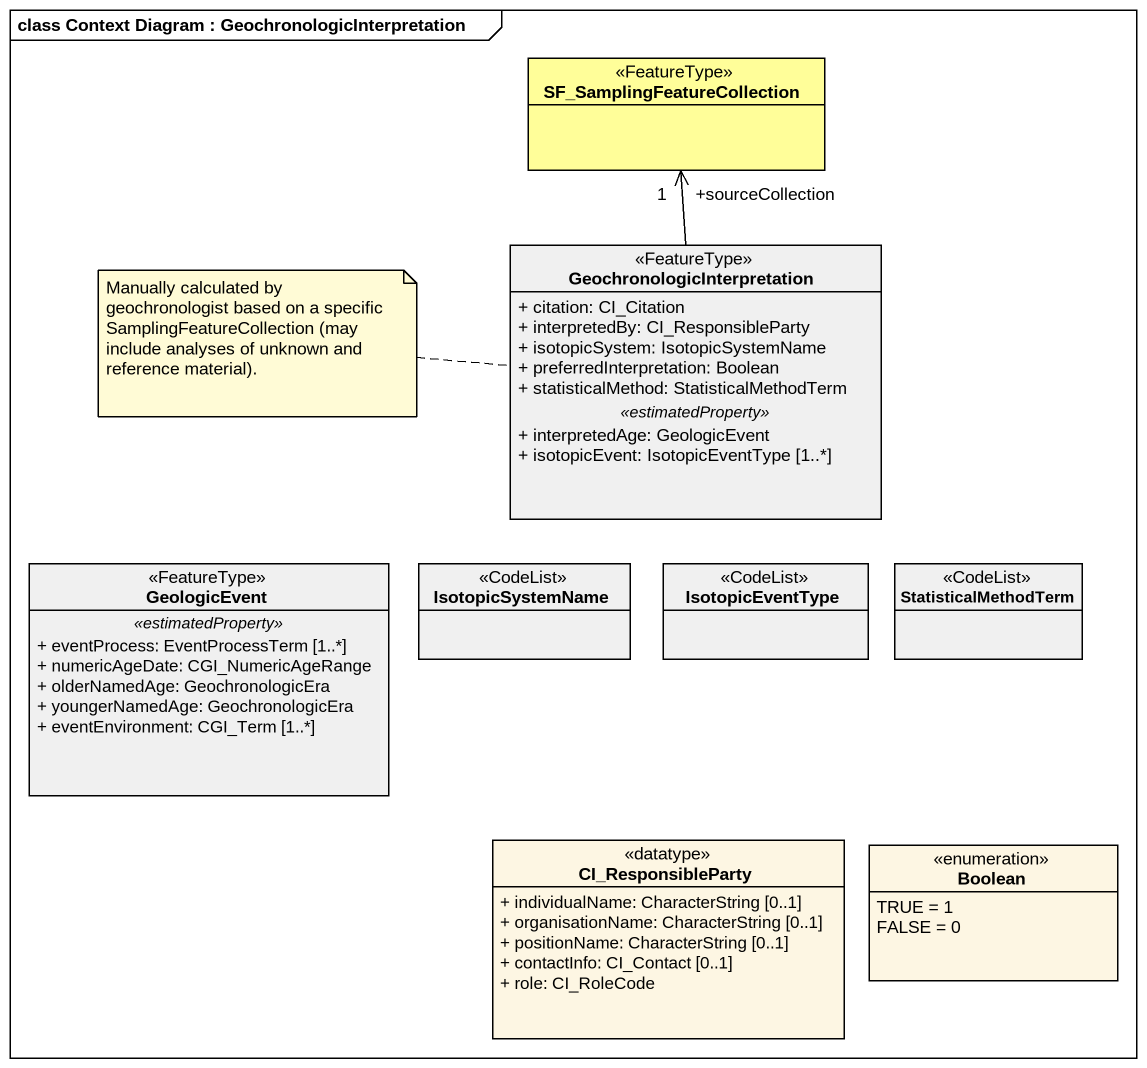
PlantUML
@startuml
mainframe class Context Diagram : GeochronologicInterpretation
hide circle
hide empty members
skinparam classAttributeIconSize 0
class SF_SamplingFeatureCollection <<FeatureType>> #FFFE99
class GeochronologicInterpretation <<FeatureType>> #F0F0F0 {
  + citation: CI_Citation
  + interpretedBy: CI_ResponsibleParty
  + isotopicSystem: IsotopicSystemName
  + preferredInterpretation: Boolean
  + statisticalMethod: StatisticalMethodTerm
  .. <<estimatedProperty>> ..
  + interpretedAge: GeologicEvent
  + isotopicEvent: IsotopicEventType [1..*]
}
class GeologicEvent <<FeatureType>> #F0F0F0 {
  .. <<estimatedProperty>> ..
  + eventProcess: EventProcessTerm [1..*]
  + numericAgeDate: CGI_NumericAgeRange
  + olderNamedAge: GeochronologicEra
  + youngerNamedAge: GeochronologicEra
  + eventEnvironment: CGI_Term [1..*]
}
class IsotopicSystemName <<CodeList>> #F0F0F0
class IsotopicEventType <<CodeList>> #F0F0F0
class StatisticalMethodTerm <<CodeList>> #F0F0F0
class CI_ResponsibleParty <<datatype>> {
  + individualName: CharacterString [0..1]
  + organisationName: CharacterString [0..1]
  + positionName: CharacterString [0..1]
  + contactInfo: CI_Contact [0..1]
  + role: CI_RoleCode
}
enum Boolean {
  TRUE = 1
  FALSE = 0
}
GeochronologicInterpretation -up-> "+sourceCollection\n1" SF_SamplingFeatureCollection
note left of GeochronologicInterpretation : Manually calculated by geochronologist based on a specific SamplingFeatureCollection (may include analyses of unknown and reference material).
@enduml
